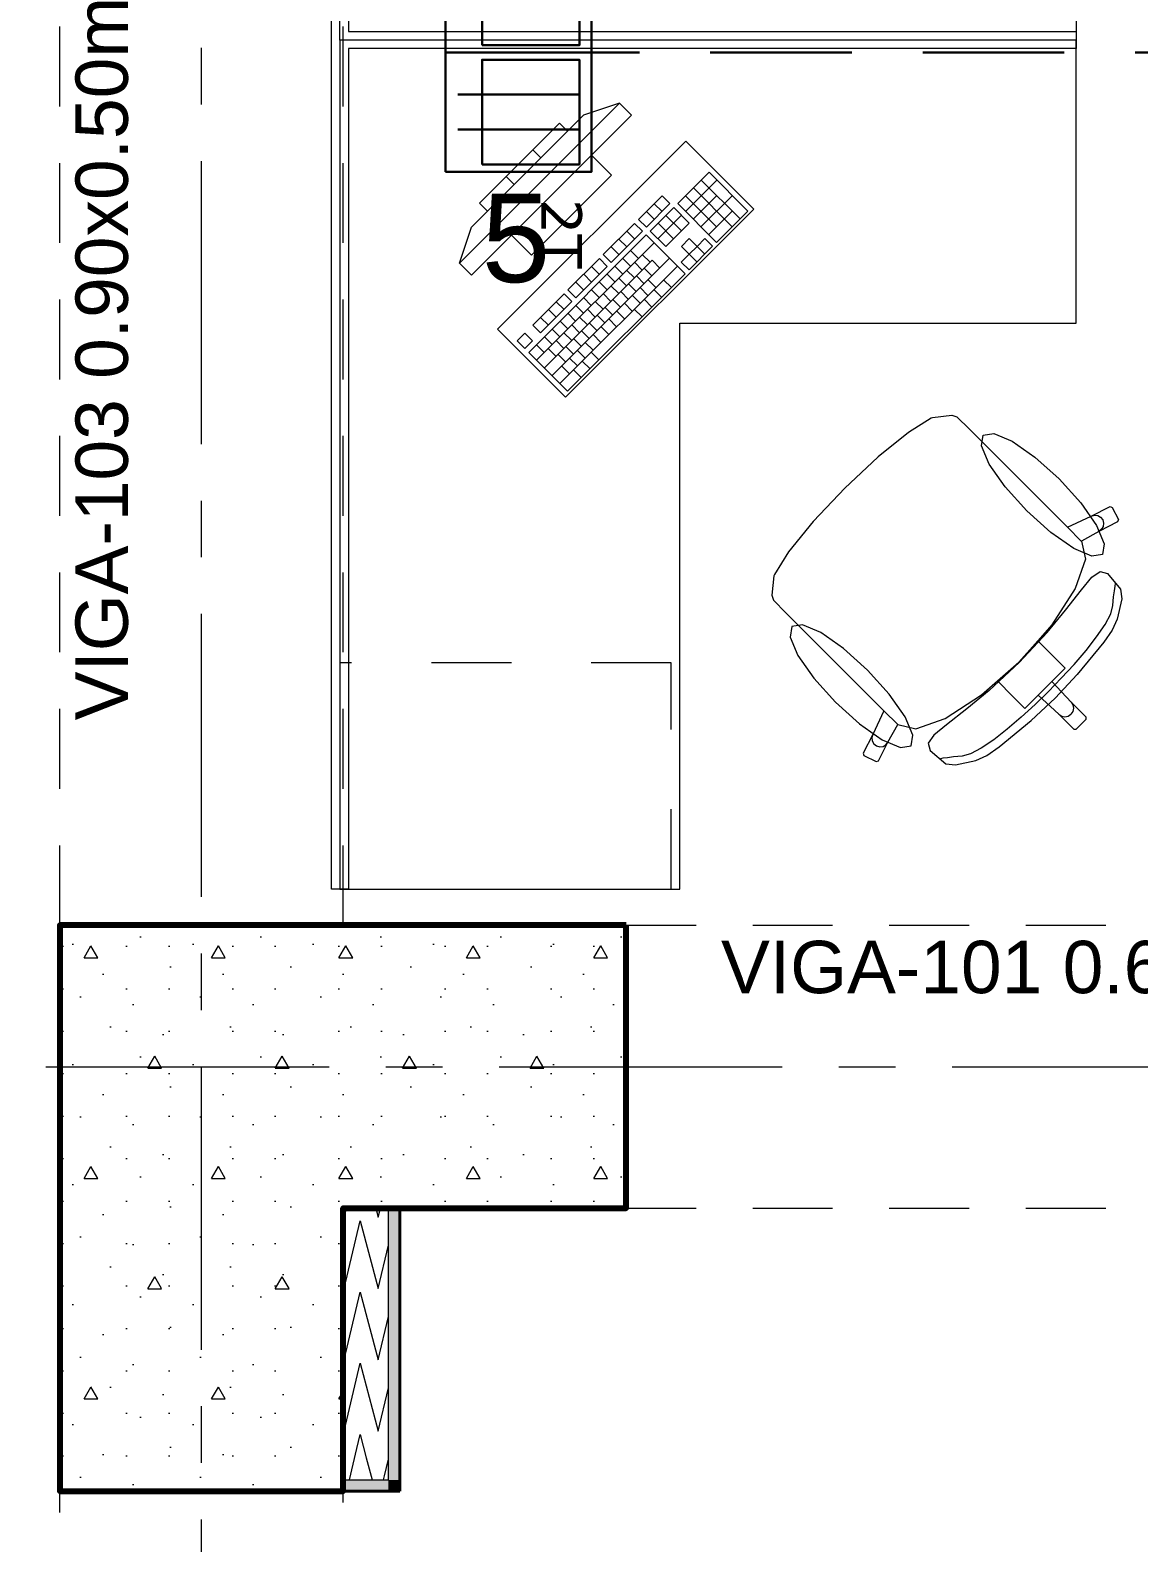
# Model space of a CAD drawing. Header units: inches. Extents: x -19 to 5698, y -728 to 92.
# Drawn here: x 286.518 to 288.475, y 16.309 to 18.981 of the extents above; entities that cross this region are included whole.
import ezdxf

# ---------------------------------------------------------------- set-up
doc = ezdxf.new("R2010")
doc.units = ezdxf.units.IN
doc.header["$MEASUREMENT"] = 0
for name, pattern in [('HIDDEN', [0.375, 0.25, -0.125]), ('Hidden Line', [0.195611, 0.141111, -0.0545]), ('Punto & Raya', [0.65, 0.5, -0.075, 0, -0.075]), ('Rayas', [0.282222, 0.141111, -0.141111])]:
    doc.linetypes.add(name, pattern=pattern)
doc.layers.get('0').update_dxf_attribs({"color": 61})
doc.layers.add('00 conduct tomacorr', color=120, linetype='HIDDEN', lineweight=30)
doc.layers.add('00 IE LUZ EMERGENCIA', color=253, linetype='Continuous', lineweight=0)
for name, color, linetype in [('02 _ ARQ _ ALB _ Ejes Generales', 251, 'Continuous'), ('08 _ STR _ EXT _ 06 Columnas', 7, 'Continuous'), ('08 _ STR _ EXT _ 09 Vigas', 251, 'Continuous'), ('Estructura - 04 MURO', 7, 'Continuous'), ('Interior - Mobiliario', 7, 'Continuous'), ('Notas - Etiquetas', 7, 'Continuous')]:
    doc.layers.add(name, color=color, linetype=linetype)
doc.styles.add('Annotative', font='arial.ttf')
doc.styles.add('Estilo_Generado_4', font='swisse.ttf')

# ---------------------------------------------------------------- blocks, each defined once
blk = doc.blocks.new('*X208', base_point=(2412.1771, 0))
at = {"layer": 'Estructura - 04 MURO', "color": 9, "linetype": 'Continuous', "lineweight": 5}
for p, q in [((2421.7714, 16.4756), (2421.7771, 16.4999)), ((2421.7771, 16.4999), (2421.788, 16.459)), ((2421.8201, 16.4269), (2421.827, 16.4567))]:
    blk.add_line(p, q, dxfattribs=at)
blk = doc.blocks.new('*X209', base_point=(2412.1771, 0))
at = {"layer": 'Estructura - 04 MURO', "color": 9, "linetype": 'Continuous', "lineweight": 5}
for p, q in [((2421.7585, 16.42), (2421.7714, 16.4756)), ((2421.788, 16.459), (2421.7985, 16.42)), ((2421.8185, 16.42), (2421.8201, 16.4269))]:
    blk.add_line(p, q, dxfattribs=at)
blk = doc.blocks.new('*X210', base_point=(2412.1771, 0))
at = {"layer": 'Estructura - 04 MURO', "color": 9, "linetype": 'Continuous', "lineweight": 5}
for p, q in [((2421.747, 16.8921), (2421.7492, 16.884)), ((2421.7492, 16.884), (2421.7529, 16.9)), ((2421.8049, 16.9), (2421.8092, 16.884)), ((2421.8092, 16.884), (2421.8129, 16.9)), ((2421.7492, 16.758), (2421.7771, 16.8779)), ((2421.7771, 16.8779), (2421.8092, 16.758)), ((2421.8092, 16.758), (2421.827, 16.8347)), ((2421.747, 16.7661), (2421.7492, 16.758)), ((2421.7492, 16.632), (2421.7771, 16.7519)), ((2421.7771, 16.7519), (2421.8092, 16.632)), ((2421.8092, 16.632), (2421.827, 16.7087)), ((2421.747, 16.6401), (2421.7492, 16.632)), ((2421.7492, 16.506), (2421.7771, 16.6259)), ((2421.7771, 16.6259), (2421.8092, 16.506)), ((2421.8092, 16.506), (2421.827, 16.5827)), ((2421.747, 16.5141), (2421.7492, 16.506))]:
    blk.add_line(p, q, dxfattribs=at)
blk = doc.blocks.new('CAJA POP UP 6 MODULOS')
at = {"layer": '00 conduct tomacorr', "linetype": 'Continuous'}
for p, q in [((-0.095, -0.165), (-0.095, -0.0151)), ((-0.052, -0.165), (-0.052, -0.0151)), ((0.052, -0.165), (0.052, -0.0151)), ((0.095, -0.165), (0.095, -0.0151)), ((0, -0.165), (0, -0.18))]:
    blk.add_line(p, q, dxfattribs=at)
for points in [[(-0.147, 0), (0.147, 0), (0.147, -0.18), (-0.147, -0.18)], [(0, 0), (0.147, 0), (0.147, -0.18), (0, -0.18)]]:
    blk.add_lwpolyline(points, close=True, dxfattribs=at)
for points in [[(-0.138, -0.045), (-0.009, -0.045), (-0.009, -0.165), (-0.138, -0.165), (-0.138, -0.045)], [(0.009, -0.045), (0.138, -0.045), (0.138, -0.165), (0.009, -0.165), (0.009, -0.045)]]:
    blk.add_lwpolyline(points, dxfattribs=at)
at = {"color": 1, "insert": (-0.1807, -0.168), "char_height": 0.05, "attachment_point": 1, "rotation": 180}
blk.add_mtext_dynamic_manual_height_columns('{\\fVerdana|b0|i0|c0|p34;2T}', width=0.000481, gutter_width=0.1561, heights=[0], dxfattribs=at)

msp = doc.modelspace()

# ---------------------------------------------------------------- hatches: boundary and pattern name
at = {"layer": '08 _ STR _ EXT _ 06 Columnas', "linetype": 'Continuous', "lineweight": 9}
h = msp.add_hatch(dxfattribs=at)
h.set_pattern_fill('HORMIGÓN_EN_MASA_0002', style=0, pattern_type=2)
h.set_pattern_definition([(0, (277.50006, 1e-08), (0, 0.3897114), [0.024375, -0.200625]), (0, (277.61256, 0.19486), (0, 0.3897114), [0.024375, -0.200625]), (60, (277.50006, 1e-08), (-0.3375, 0.194856), [0.024375, -0.200625]), (60, (277.72506, 1e-08), (-0.3375, 0.194856), [0.024375, -0.200625]), (120, (277.52444, 1e-08), (0.3375, 0.194856), [0.024375, -0.200625]), (120, (277.74944, 1e-08), (0.3375, 0.194856), [0.024375, -0.200625]), (0, (277.50006, 0.0375), (0, 0.075), [0, -0.075, 0, -0.1125]), (45, (277.53756, 0.0375), (-0.053033, 0.053033), [0, -0.05625, 0, -0.09375])])
h.paths.add_polyline_path([(287.57, 17.4), (286.57, 17.4), (286.57, 16.4), (287.07, 16.4), (287.07, 16.9), (287.57, 16.9)])
at = {"layer": 'Estructura - 04 MURO', "linetype": 'Continuous', "lineweight": 9}
for points in [[(287.17, 16.9), (287.15, 16.9), (287.15, 16.42), (287.17, 16.42)], [(287.15, 16.42), (287.07, 16.42), (287.07, 16.4), (287.15, 16.4)], [(287.17, 16.42), (287.15, 16.42), (287.17, 16.4)], [(287.15, 16.4), (287.17, 16.4), (287.15, 16.42)]]:
    msp.add_hatch(color=250, dxfattribs=at).paths.add_polyline_path(points)

# ---------------------------------------------------------------- linework, layer by layer
at = {"layer": '00 conduct tomacorr'}
msp.add_line((293.9685, 18.942, -0.0006), (287.3985, 18.942, -0.0006), dxfattribs=at)
at = {"layer": '02 _ ARQ _ ALB _ Ejes Generales', "color": 251, "linetype": 'Punto & Raya', "lineweight": 13, "true_color": 0x636466}
for p, q in [((286.82, 3.05), (286.82, 44.9)), ((283.3455, 17.15), (289.3455, 17.15))]:
    msp.add_line(p, q, dxfattribs=at)
at = {"layer": '08 _ STR _ EXT _ 06 Columnas', "color": 7, "linetype": 'Continuous', "lineweight": 80, "flags": 128}
msp.add_lwpolyline([(287.57, 17.4), (286.57, 17.4), (286.57, 16.4), (287.07, 16.4), (287.07, 16.9), (287.57, 16.9)], close=True, dxfattribs=at)
at = {"layer": '08 _ STR _ EXT _ 09 Vigas', "color": 251, "linetype": 'Hidden Line', "lineweight": 13, "true_color": 0x636466}
for p, q in [((286.57, 17.4), (286.57, 29.7)), ((287.07, 17.4), (287.07, 29.7)), ((286.57, 7.2), (286.57, 17.4)), ((287.07, 17.4), (307.57, 17.4)), ((287.07, 16.9), (293.57, 16.9)), ((287.07, 7.7), (287.07, 16.9))]:
    msp.add_line(p, q, dxfattribs=at)
at = {"layer": 'Estructura - 04 MURO', "color": 143, "linetype": 'Continuous', "lineweight": 5}
for p, q in [((287.15, 16.5), (287.15, 16.9)), ((287.15, 16.42), (287.15, 16.5)), ((287.15, 16.42), (287.15, 16.5)), ((287.07, 16.42), (287.15, 16.42))]:
    msp.add_line(p, q, dxfattribs=at)
at = {"layer": 'Estructura - 04 MURO', "color": 7, "linetype": 'Continuous', "lineweight": 40, "flags": 128}
for points in [[(287.17, 16.42), (287.17, 16.9)], [(287.17, 16.4), (287.17, 16.42)], [(287.07, 16.4), (287.17, 16.4)]]:
    msp.add_lwpolyline(points, dxfattribs=at)
at = {"layer": 'Interior - Mobiliario', "color": 175, "linetype": 'Continuous', "lineweight": 13}
for p, q in [((287.0494, 18.9788), (287.0494, 20.4638)), ((287.0794, 20.4638), (287.0794, 18.9788)), ((287.0494, 18.9488), (287.0494, 18.9788)), ((287.0794, 18.9788), (288.3644, 18.9788)), ((288.3644, 18.9788), (288.3644, 18.9488)), ((287.0494, 17.4638), (287.0494, 18.9488)), ((287.0794, 18.9488), (287.0794, 17.4638)), ((288.3644, 18.9488), (287.0794, 18.9488)), ((287.5583, 18.8527), (287.2755, 18.5698)), ((287.5583, 18.8527), (287.4947, 18.8315)), ((287.5795, 18.8315), (287.5583, 18.8527)), ((287.2967, 18.5486), (287.5795, 18.8315)), ((287.2967, 18.6335), (287.4947, 18.8315)), ((287.4522, 18.8173), (287.3108, 18.6759)), ((287.4664, 18.8032), (287.4522, 18.8173)), ((287.325, 18.6617), (287.4664, 18.8032)), ((287.5088, 18.7607), (287.3674, 18.6193)), ((287.4192, 18.756), (287.4051, 18.7702)), ((287.5442, 18.7254), (287.5088, 18.7607)), ((287.3721, 18.7089), (287.358, 18.723)), ((287.4027, 18.584), (287.5442, 18.7254)), ((287.7163, 18.7304), (287.6609, 18.675)), ((287.6746, 18.6612), (287.73, 18.7166)), ((287.771, 18.6479), (287.7024, 18.7165)), ((287.7848, 18.6618), (287.7163, 18.7304)), ((287.6334, 18.6886), (287.5918, 18.6471)), ((287.6471, 18.6749), (287.6334, 18.6886)), ((287.7296, 18.634), (287.6747, 18.6888)), ((287.6883, 18.6475), (287.7298, 18.6891)), ((287.7571, 18.6341), (287.6886, 18.7027)), ((287.702, 18.6338), (287.7574, 18.6892)), ((287.3108, 18.6759), (287.325, 18.6617)), ((287.6056, 18.6334), (287.6471, 18.6749)), ((287.6194, 18.6472), (287.6057, 18.6609)), ((287.654, 18.668), (287.6124, 18.6265)), ((287.6333, 18.661), (287.6195, 18.6748)), ((287.6261, 18.6128), (287.6677, 18.6543)), ((287.6675, 18.6268), (287.6401, 18.6542)), ((287.6814, 18.6406), (287.654, 18.668)), ((287.6609, 18.675), (287.7294, 18.6064)), ((287.7157, 18.6201), (287.7573, 18.6617)), ((287.7294, 18.6064), (287.7848, 18.6618)), ((287.2755, 18.5698), (287.2967, 18.6335)), ((287.5849, 18.6401), (287.5295, 18.5848)), ((287.5986, 18.6264), (287.5849, 18.6401)), ((287.5918, 18.6471), (287.6056, 18.6334)), ((287.6124, 18.6265), (287.6398, 18.5991)), ((287.6537, 18.6129), (287.6263, 18.6403)), ((287.6398, 18.5991), (287.6814, 18.6406)), ((287.3674, 18.6193), (287.4027, 18.584)), ((287.6055, 18.6196), (287.3978, 18.4119)), ((287.4115, 18.3981), (287.6192, 18.6059)), ((287.5432, 18.571), (287.5986, 18.6264)), ((287.5709, 18.5987), (287.5572, 18.6124)), ((287.5848, 18.6126), (287.5711, 18.6263)), ((287.6741, 18.551), (287.6055, 18.6196)), ((287.6812, 18.6131), (287.6674, 18.5992)), ((287.695, 18.5993), (287.6812, 18.6131)), ((287.7088, 18.6132), (287.695, 18.5993)), ((287.7225, 18.5995), (287.7088, 18.6132)), ((287.4252, 18.3844), (287.6156, 18.5748)), ((287.4389, 18.3707), (287.6466, 18.5784)), ((287.5226, 18.5778), (287.4672, 18.5224)), ((287.5363, 18.5641), (287.5226, 18.5778)), ((287.5295, 18.5848), (287.5432, 18.571)), ((287.5571, 18.5849), (287.5434, 18.5986)), ((287.5777, 18.5643), (287.5639, 18.578)), ((287.5915, 18.5782), (287.5778, 18.5919)), ((287.6121, 18.5714), (287.5984, 18.5851)), ((287.6293, 18.5611), (287.6156, 18.5748)), ((287.6811, 18.5855), (287.6673, 18.5716)), ((287.6674, 18.5992), (287.6811, 18.5855)), ((287.681, 18.5579), (287.7225, 18.5995)), ((287.6811, 18.5855), (287.695, 18.5993)), ((287.6948, 18.5718), (287.6811, 18.5855)), ((287.7087, 18.5856), (287.695, 18.5993)), ((287.2755, 18.5698), (287.2967, 18.5486)), ((287.4526, 18.357), (287.6603, 18.5647)), ((287.4663, 18.3433), (287.6741, 18.551)), ((287.4809, 18.5087), (287.5363, 18.5641)), ((287.5086, 18.5364), (287.4949, 18.5501)), ((287.5225, 18.5503), (287.5088, 18.564)), ((287.55, 18.5366), (287.5363, 18.5503)), ((287.5638, 18.5505), (287.5501, 18.5642)), ((287.5845, 18.5437), (287.5707, 18.5574)), ((287.5983, 18.5575), (287.5846, 18.5712)), ((287.6016, 18.5334), (287.5879, 18.5471)), ((287.6155, 18.5473), (287.6018, 18.561)), ((287.6673, 18.5716), (287.681, 18.5579)), ((287.4672, 18.5224), (287.4809, 18.5087)), ((287.4948, 18.5226), (287.4811, 18.5363)), ((287.5223, 18.5089), (287.5086, 18.5226)), ((287.5361, 18.5228), (287.5224, 18.5365)), ((287.5568, 18.516), (287.543, 18.5297)), ((287.5706, 18.5298), (287.5569, 18.5435)), ((287.5878, 18.5196), (287.5741, 18.5333)), ((287.6084, 18.5128), (287.5947, 18.5265)), ((287.6223, 18.5266), (287.6086, 18.5404)), ((287.6325, 18.5095), (287.6188, 18.5232)), ((287.6498, 18.5268), (287.6361, 18.5405)), ((287.4603, 18.5155), (287.4049, 18.4601)), ((287.4186, 18.4464), (287.474, 18.5018)), ((287.4602, 18.488), (287.4464, 18.5017)), ((287.474, 18.5018), (287.4603, 18.5155)), ((287.4946, 18.4812), (287.4809, 18.4949)), ((287.5084, 18.4951), (287.4947, 18.5088)), ((287.5291, 18.4883), (287.5153, 18.502)), ((287.5429, 18.5021), (287.5292, 18.5159)), ((287.5601, 18.4919), (287.5464, 18.5056)), ((287.5739, 18.5057), (287.5602, 18.5194)), ((287.5807, 18.4851), (287.567, 18.4988)), ((287.5946, 18.4989), (287.5809, 18.5127)), ((287.6152, 18.4922), (287.6015, 18.5059)), ((287.4325, 18.4603), (287.4187, 18.474)), ((287.4463, 18.4741), (287.4326, 18.4878)), ((287.4669, 18.4535), (287.4532, 18.4673)), ((287.4807, 18.4674), (287.467, 18.4811)), ((287.5014, 18.4606), (287.4877, 18.4743)), ((287.5152, 18.4744), (287.5015, 18.4882)), ((287.5324, 18.4642), (287.5187, 18.4779)), ((287.5462, 18.478), (287.5325, 18.4918)), ((287.553, 18.4574), (287.5393, 18.4711)), ((287.5669, 18.4712), (287.5532, 18.485)), ((287.5979, 18.4748), (287.5842, 18.4886)), ((287.3911, 18.4463), (287.3772, 18.4324)), ((287.4048, 18.4326), (287.3911, 18.4463)), ((287.4049, 18.4601), (287.4186, 18.4464)), ((287.4392, 18.4258), (287.4255, 18.4396)), ((287.453, 18.4397), (287.4393, 18.4534)), ((287.4737, 18.4329), (287.46, 18.4466)), ((287.4875, 18.4467), (287.4738, 18.4605)), ((287.5047, 18.4365), (287.491, 18.4502)), ((287.5185, 18.4503), (287.5048, 18.4641)), ((287.5253, 18.4297), (287.5116, 18.4434)), ((287.5392, 18.4436), (287.5255, 18.4573)), ((287.3772, 18.4324), (287.3909, 18.4187)), ((287.3909, 18.4187), (287.4048, 18.4326)), ((287.4253, 18.412), (287.4116, 18.4257)), ((287.446, 18.4052), (287.4323, 18.4189)), ((287.4598, 18.4191), (287.4461, 18.4328)), ((287.477, 18.4088), (287.4633, 18.4225)), ((287.4908, 18.4226), (287.4771, 18.4364)), ((287.4976, 18.402), (287.4839, 18.4157)), ((287.5115, 18.4159), (287.4978, 18.4296)), ((287.3978, 18.4119), (287.4663, 18.3433)), ((287.4632, 18.395), (287.4494, 18.4087)), ((287.4699, 18.3743), (287.4562, 18.388)), ((287.4838, 18.3882), (287.4701, 18.4019)), ((287.5062, 18.3831), (287.4924, 18.3968)), ((287.5217, 18.3987), (287.508, 18.4124)), ((287.4906, 18.3675), (287.4769, 18.3812)), ((288.0686, 18.2714), (288.1087, 18.2964)), ((288.1087, 18.2964), (288.1108, 18.2973)), ((288.1108, 18.2973), (288.1447, 18.3012)), ((288.1447, 18.3012), (288.154, 18.2984)), ((288.154, 18.2984), (288.1759, 18.2764)), ((288.0149, 18.2279), (288.0686, 18.2714)), ((288.1759, 18.2764), (288.2015, 18.2509)), ((287.9558, 18.1724), (288.0141, 18.2272)), ((288.0141, 18.2272), (288.0149, 18.2279)), ((288.2015, 18.2509), (288.3493, 18.1031)), ((287.9558, 18.1724), (287.9009, 18.114)), ((288.3493, 18.1031), (288.3911, 18.1226)), ((288.3911, 18.1226), (288.4242, 18.1396)), ((288.3911, 18.1226), (288.3967, 18.1243)), ((288.3967, 18.1243), (288.4025, 18.1236)), ((288.4025, 18.1236), (288.4076, 18.1208)), ((288.4076, 18.1208), (288.4113, 18.1162)), ((288.4242, 18.1396), (288.4282, 18.1383)), ((288.4282, 18.1383), (288.439, 18.1169)), ((287.9003, 18.1132), (287.8567, 18.0595)), ((287.9009, 18.114), (287.9003, 18.1132)), ((288.3735, 18.0788), (288.3493, 18.1031)), ((288.4046, 18.0959), (288.3736, 18.0786)), ((288.4377, 18.1129), (288.4046, 18.0959)), ((288.4092, 18.0996), (288.4046, 18.0959)), ((288.4121, 18.1047), (288.4092, 18.0996)), ((288.4113, 18.1162), (288.4128, 18.1105)), ((288.4128, 18.1105), (288.4121, 18.1047)), ((288.439, 18.1169), (288.4377, 18.1129)), ((288.3735, 18.0788), (288.3736, 18.0786)), ((288.3736, 18.0786), (288.381, 18.0467)), ((287.8567, 18.0595), (287.8318, 18.0195)), ((288.381, 18.0467), (288.3627, 17.9947)), ((287.8309, 18.0173), (287.8269, 17.9834)), ((287.8318, 18.0195), (287.8309, 18.0173)), ((288.3738, 17.9927), (288.3924, 18.0149)), ((288.3924, 18.0149), (288.4068, 18.025)), ((288.4068, 18.025), (288.4197, 18.0215)), ((288.4197, 18.0215), (288.4429, 17.9937)), ((288.3627, 17.9947), (288.3213, 17.9309)), ((288.3459, 17.9565), (288.3738, 17.9927)), ((288.4304, 17.9802), (288.4324, 17.9909)), ((288.4324, 17.9909), (288.4332, 17.999)), ((288.4332, 17.999), (288.434, 18.0035)), ((288.4429, 17.9937), (288.4448, 17.9769)), ((287.8269, 17.9834), (287.8298, 17.9741)), ((287.8298, 17.9741), (287.8517, 17.9522)), ((288.4254, 17.95), (288.4293, 17.9648)), ((288.4293, 17.9648), (288.4304, 17.9802)), ((288.4448, 17.9769), (288.437, 17.9408)), ((287.8517, 17.9522), (287.8772, 17.9267)), ((288.3132, 17.9172), (288.3459, 17.9565)), ((288.4154, 17.9312), (288.4254, 17.95)), ((288.437, 17.9408), (288.428, 17.9215)), ((287.8772, 17.9267), (288.0251, 17.7788)), ((288.2637, 17.8644), (288.3132, 17.9172)), ((288.3213, 17.9309), (288.2966, 17.9027)), ((288.382, 17.8855), (288.4005, 17.9093)), ((288.4005, 17.9093), (288.4154, 17.9312)), ((288.428, 17.9215), (288.4131, 17.8999)), ((288.2966, 17.9027), (288.2632, 17.8649)), ((288.2966, 17.9027), (288.3239, 17.8754)), ((288.3608, 17.8608), (288.382, 17.8855)), ((288.4131, 17.8999), (288.3663, 17.8432)), ((288.2637, 17.8644), (288.211, 17.8149)), ((288.2254, 17.8316), (288.2632, 17.8649)), ((288.3451, 17.8542), (288.3215, 17.8306)), ((288.3239, 17.8754), (288.3451, 17.8542)), ((288.3382, 17.8362), (288.3608, 17.8608)), ((288.1973, 17.8068), (288.2254, 17.8316)), ((288.2254, 17.8316), (288.2528, 17.8042)), ((288.3215, 17.8306), (288.3095, 17.8186)), ((288.3154, 17.8127), (288.3382, 17.8362)), ((288.3215, 17.8306), (288.3554, 17.794)), ((288.3663, 17.8432), (288.3272, 17.801)), ((288.1334, 17.7654), (288.1973, 17.8068)), ((288.211, 17.8149), (288.1716, 17.7822)), ((288.2528, 17.8042), (288.2739, 17.783)), ((288.2739, 17.783), (288.2976, 17.8067)), ((288.285, 17.7618), (288.3272, 17.801)), ((288.3154, 17.8127), (288.292, 17.7899)), ((288.2976, 17.8067), (288.3095, 17.8186)), ((288.2976, 17.8067), (288.3341, 17.7727)), ((288.0251, 17.7788), (288.0055, 17.7371)), ((288.0493, 17.7546), (288.0251, 17.7788)), ((288.1716, 17.7822), (288.1355, 17.7543)), ((288.292, 17.7899), (288.2673, 17.7673)), ((288.3341, 17.7727), (288.339, 17.7695)), ((288.3341, 17.7727), (288.3602, 17.7466)), ((288.3505, 17.7695), (288.3553, 17.7728)), ((288.3586, 17.7777), (288.3553, 17.7728)), ((288.3554, 17.794), (288.3587, 17.7892)), ((288.3554, 17.794), (288.3815, 17.7679)), ((288.3598, 17.7834), (288.3586, 17.7777)), ((288.3587, 17.7892), (288.3598, 17.7834)), ((288.0322, 17.7235), (288.0495, 17.7545)), ((288.0493, 17.7546), (288.0495, 17.7545)), ((288.0495, 17.7545), (288.0815, 17.7471)), ((288.0815, 17.7471), (288.1334, 17.7654)), ((288.1355, 17.7543), (288.1132, 17.7357)), ((288.2426, 17.7462), (288.2188, 17.7276)), ((288.2283, 17.715), (288.285, 17.7618)), ((288.2673, 17.7673), (288.2426, 17.7462)), ((288.339, 17.7695), (288.3447, 17.7683)), ((288.3447, 17.7683), (288.3505, 17.7695)), ((288.3602, 17.7466), (288.3644, 17.7466)), ((288.3644, 17.7466), (288.373, 17.7552)), ((288.3815, 17.7637), (288.373, 17.7552)), ((288.3815, 17.7679), (288.3815, 17.7637)), ((288.0055, 17.7371), (287.9885, 17.704)), ((288.0055, 17.7371), (288.0039, 17.7314)), ((288.0039, 17.7314), (288.0045, 17.7256)), ((288.0045, 17.7256), (288.0074, 17.7205)), ((288.0074, 17.7205), (288.012, 17.7169)), ((288.0152, 17.6904), (288.0322, 17.7235)), ((288.0234, 17.716), (288.0286, 17.7189)), ((288.0286, 17.7189), (288.0322, 17.7235)), ((288.1132, 17.7357), (288.1032, 17.7214)), ((288.1032, 17.7214), (288.1066, 17.7084)), ((288.2188, 17.7276), (288.1969, 17.7127)), ((287.9885, 17.704), (287.9898, 17.6999)), ((287.9898, 17.6999), (288.0112, 17.6891)), ((288.012, 17.7169), (288.0176, 17.7153)), ((288.0176, 17.7153), (288.0234, 17.716)), ((288.1066, 17.7084), (288.1344, 17.6853)), ((288.1292, 17.6949), (288.1247, 17.6941)), ((288.1372, 17.6957), (288.1292, 17.6949)), ((288.148, 17.6977), (288.1372, 17.6957)), ((288.1634, 17.6989), (288.148, 17.6977)), ((288.1512, 17.6834), (288.1873, 17.6911)), ((288.1781, 17.7028), (288.1634, 17.6989)), ((288.1969, 17.7127), (288.1781, 17.7028)), ((288.1873, 17.6911), (288.2066, 17.7001)), ((288.2066, 17.7001), (288.2283, 17.715)), ((288.0112, 17.6891), (288.0152, 17.6904)), ((288.1344, 17.6853), (288.1512, 17.6834)), ((287.0794, 17.4638), (287.0494, 17.4638))]:
    msp.add_line(p, q, dxfattribs=at)
at = {"layer": 'Interior - Mobiliario', "color": 175, "linetype": 'Rayas', "lineweight": 13}
for p, q in [((287.6494, 17.8638), (287.0644, 17.8638)), ((287.6494, 17.4638), (287.6494, 17.8638))]:
    msp.add_line(p, q, dxfattribs=at)
at = {"layer": 'Interior - Mobiliario', "color": 175, "linetype": 'Continuous', "lineweight": 13, "flags": 128}
for points in [[(287.0644, 18.9638), (287.0644, 20.4638), (287.6644, 20.4638), (287.6644, 19.4638), (288.3644, 19.4638), (288.3644, 18.9638)], [(287.0644, 18.9638), (287.0644, 17.4638), (287.6644, 17.4638), (287.6644, 18.4638), (288.3644, 18.4638), (288.3644, 18.9638)], [(287.3426, 18.4531), (287.4629, 18.3329), (287.7952, 18.6653), (287.675, 18.7855)], [(288.3342, 18.1888), (288.3724, 18.1464), (288.4004, 18.106), (288.414, 18.0739), (288.4111, 18.055), (288.3922, 18.0521), (288.3601, 18.0657), (288.3198, 18.0938), (288.2773, 18.1319), (288.2391, 18.1744), (288.2111, 18.2148), (288.1975, 18.2468), (288.2004, 18.2657), (288.2193, 18.2686), (288.2514, 18.255), (288.2917, 18.227)], [(287.9393, 17.7939), (287.9818, 17.7558), (288.0221, 17.7277), (288.0542, 17.7141), (288.0731, 17.717), (288.076, 17.7359), (288.0624, 17.768), (288.0344, 17.8083), (287.9962, 17.8508), (287.9537, 17.889), (287.9134, 17.917), (287.8813, 17.9306), (287.8624, 17.9277), (287.8595, 17.9088), (287.8731, 17.8767), (287.9011, 17.8364)]]:
    msp.add_lwpolyline(points, close=True, dxfattribs=at)

# ---------------------------------------------------------------- block references
at = {"layer": '00 conduct tomacorr', "xscale": 1.432830642179531, "yscale": 1.432830642179531, "zscale": 1.432830642179531, "rotation": 89.99999999999997}
msp.add_blockref('CAJA POP UP 6 MODULOS', (287.251, 18.942, -0.0006), dxfattribs=at)
at = {"layer": 'Estructura - 04 MURO', "color": 7, "lineweight": 80}
for name in ['*X210', '*X208', '*X209']:
    msp.add_blockref(name, (277.5001, 0), dxfattribs=at)

# ---------------------------------------------------------------- texts
at = {"layer": '00 IE LUZ EMERGENCIA', "style": 'Annotative'}
msp.add_attdef('5', (287.3147, 18.5361, -0.0007), '', height=0.1562, dxfattribs=at)
at = {"layer": 'Notas - Etiquetas', "color": 171, "linetype": 'Continuous', "lineweight": 13, "insert": (286.5976, 17.762), "char_height": 0.0925, "attachment_point": 1, "rotation": 90, "style": 'Estilo_Generado_4'}
msp.add_mtext('\\A1;{\\pql;\\fSwis721 Ex BT|b0|i0|c0|p34;VIGA-103\\fSwis721 Ex BT|b0|i0|c0|p34; \\fSwis721 Ex BT|b0|i0|c0|p34;0.90\\fSwis721 Ex BT|b0|i0|c0|p34;x\\fSwis721 Ex BT|b0|i0|c0|p34;0.50\\fSwis721 Ex BT|b0|i0|c0|p34;m}', dxfattribs=at)
at = {"layer": 'Notas - Etiquetas', "color": 171, "linetype": 'Continuous', "lineweight": 13, "insert": (287.7374, 17.3724), "char_height": 0.0925, "attachment_point": 1, "style": 'Estilo_Generado_4'}
msp.add_mtext('\\A1;{\\pql;\\fSwis721 Ex BT|b0|i0|c0|p34;VIGA-101\\fSwis721 Ex BT|b0|i0|c0|p34; \\fSwis721 Ex BT|b0|i0|c0|p34;0.60\\fSwis721 Ex BT|b0|i0|c0|p34;x\\fSwis721 Ex BT|b0|i0|c0|p34;0.50\\fSwis721 Ex BT|b0|i0|c0|p34;m}', dxfattribs=at)

doc.saveas('drawing.dxf')
